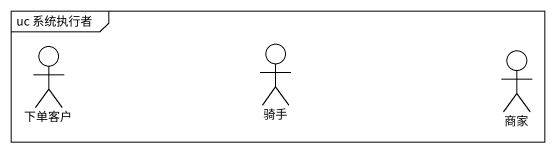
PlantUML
@startuml
mainframe uc 系统执行者
actor 下单客户
actor 骑手
actor 商家
@enduml
